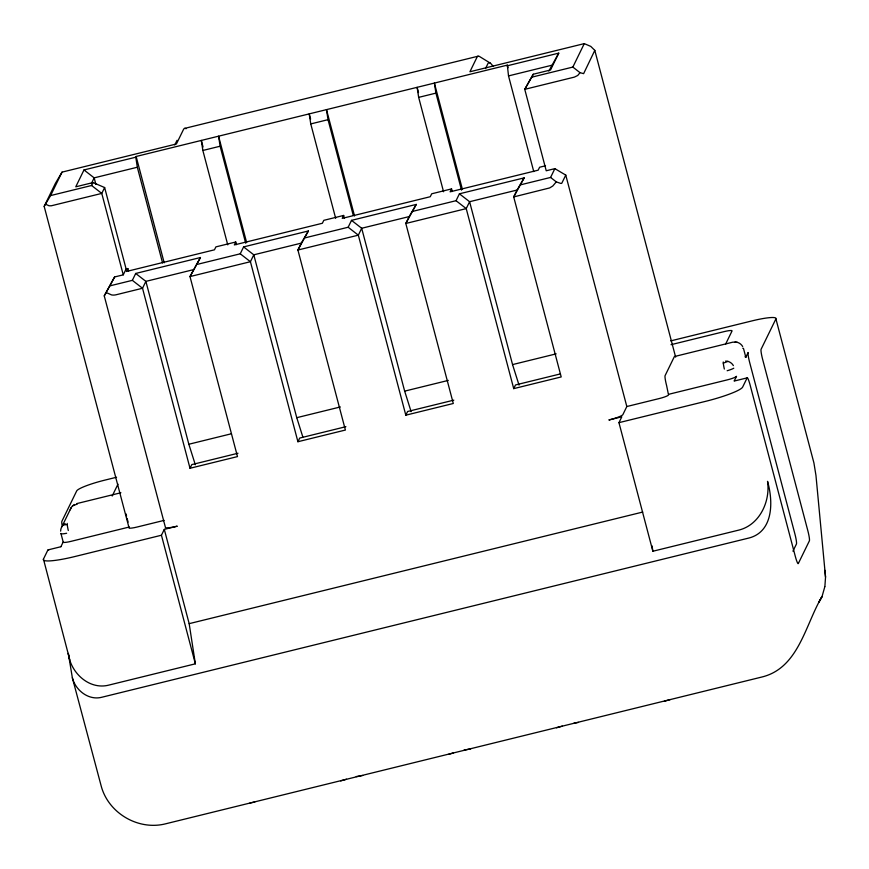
<?xml version="1.0" encoding="UTF-8"?>
<svg xmlns="http://www.w3.org/2000/svg" width="869" height="869" viewBox="0 0 869 869"><rect width="100%" height="100%" fill="white"/><g stroke="black" fill="none" stroke-linecap="round" stroke-linejoin="round"><path stroke-width="1.3" d="M824.877 586.521L825.539 577.092L815.958 475.408L813.916 462.916L775.919 318.88A26.852 3.737 -14.8 0 0 752.163 320.857L670.727 340.887M824.822 586.738L822.031 596.547C805.237 624.572 798.796 668.087 761.798 677.038L165.392 823.866C138.117 830.677 108.234 813.069 101.141 785.837L72.355 677.798L68.325 653.401C70.432 672.563 89.138 690.344 109.038 685.054L195.362 663.818L189.17 623.66L164.306 529.373L177.254 526.179A13.426 1.868 -14.8 0 1 165.371 527.168L104.258 295.884L114.621 276.961L123.257 274.843L126.114 268.977L104.638 187.541L93.026 182.566L75.766 186.813L83.989 169.944L135.781 157.202L136.14 156.474L507.322 65.132L508.017 67.76M164.132 520.379L136.933 527.07A8.951 1.249 -14.8 0 1 129.025 527.733L44.178 206.398L55.442 183.272L62.036 172.127L176.407 143.982L183.424 129.611A89.518 10.558 76.2 0 1 186.042 128.731M44.178 206.398L50.598 195.579L62.036 172.127M91.332 183.663L94.167 177.863L137.324 167.239L135.781 157.202M50.598 195.579L91.593 185.499L93.026 182.566M104.638 187.541L101.771 193.407L123.257 274.843M174.767 144.993L177.048 140.3M104.258 295.884L114.621 276.961M126.114 268.977L127.841 268.554L126.418 271.486L214.458 249.816L215.892 246.883L235.749 242.006L236.433 244.623M132.349 280.35L135.705 273.453L200.446 257.528L189.996 276.581L237.487 456.594L190.007 468.272L142.527 288.258L132.349 280.35L110.33 285.76M69.802 659.897L43.45 559.104L47.914 549.947A8.951 1.054 76.2 0 1 48.577 550.359M61.862 526.733L71.16 507.67M200.446 257.528L189.996 276.581L250.424 261.71L253.791 254.823L301.261 243.135L308.354 230.98L243.613 246.905L240.246 253.802L197.089 264.415M60.928 533.414L63.187 541.995L60.873 546.753A8.951 1.054 76.2 0 1 61.134 546.666L48.186 549.86M235.749 242.006L234.315 244.939L322.366 223.268L323.8 220.335L343.646 215.447L344.341 218.076M112.199 496.014L117.988 484.142M129.025 527.733L129.372 526.994L71.106 541.333A8.951 1.249 -14.8 0 1 63.187 541.995M190.007 468.272L191.799 464.611L237.997 453.238M301.261 243.135L297.904 250.033L345.395 430.046L297.915 441.724L250.424 261.71L240.246 253.802M304.986 237.867L348.154 227.243L351.51 220.357L416.251 204.421L409.169 216.587L361.689 228.265L358.332 235.162L297.904 250.033L308.354 230.98M195.362 663.818L161.438 535.239L164.306 529.373M343.646 215.447L342.223 218.38L430.264 196.72L431.697 193.787L451.554 188.899L452.249 191.517M297.915 441.724L299.707 438.063L345.895 426.69M409.169 216.587L405.812 223.474L453.292 403.488L405.812 415.176L358.332 235.162L348.154 227.243M412.894 211.319L456.051 200.696L459.419 193.809L524.159 177.873L517.077 190.039L469.597 201.717L466.229 208.614L405.812 223.474L416.251 204.421M485.521 68.532L487.813 63.839A80.567 9.494 76.2 0 1 493.081 66.468M533.762 171.606L508.517 75.907L507.322 65.132M451.554 188.899L450.12 191.832L538.172 170.172L539.606 167.239L545.536 165.773M72.355 677.798C75.581 690.42 88.692 700.762 101.955 697.22L749.371 537.911C773.692 531.252 773.236 500.968 767.533 481.35C770.488 501.294 759.745 524.659 739.193 530.003L652.869 551.239L618.956 422.66L621.813 416.794L608.865 419.988A13.426 1.868 -14.8 0 0 622.888 414.6L626.821 406.529L565.762 175.093L554.867 168.64L546.232 170.769L524.757 89.333L533.273 74.234L550.533 69.987L558.756 53.128L506.964 65.87M548.839 71.095L558.756 53.128M531.839 77.167L572.845 67.076L584.283 43.624L590.801 46.415L594.809 50.38L675.637 357.126M405.812 415.176L407.604 411.504L453.803 400.142M517.077 190.039L513.709 196.926L561.2 376.94L513.72 388.628L466.229 208.614L456.051 200.696M565.762 175.093L561.83 183.153A9.744 1.771 30.8 0 1 560.418 183.316L556.29 181.871L552.793 186.009L549.675 187.921L513.709 196.926L524.159 177.873M520.792 184.771L550.577 177.439L554.867 168.64M513.72 388.628L515.513 384.956L560.418 373.909M742.669 346.535A8.951 8.799 26 0 0 737.27 342.321L732.915 342.147L674.648 356.486A8.951 1.054 76.2 0 0 674.387 356.572L665.089 375.636A8.951 1.054 76.2 0 0 666.632 385.673L668.533 394.982A8.951 1.249 -14.8 0 1 659.191 398.567L626.821 406.529M725.669 344.026L732.046 330.97A8.951 1.249 -14.8 0 0 724.127 331.621L671.031 344.689M745.005 356.811A8.951 1.249 -14.8 0 1 745.808 357.257L748.133 352.488A8.951 1.054 76.2 0 0 749.675 362.525L794.907 533.968A8.951 1.054 76.2 0 1 796.449 544.005L792.952 551.185M775.919 318.88L761.081 349.305A8.951 1.054 76.2 0 0 762.624 359.342L807.855 530.785A8.951 1.054 76.2 0 1 809.397 540.822L798.307 563.546A8.951 1.054 76.2 0 1 795.331 556.442L750.11 385A8.951 1.054 76.2 0 0 747.134 377.896L742.658 387.063A35.814 4.975 -14.8 0 1 705.27 401.424L618.956 422.66M533.273 74.234L524.757 89.333L574.387 77.113L577.744 75.462L580.047 72.681L583.62 73.648L594.809 50.38M70.259 509.788A8.951 8.799 26 0 1 72.583 505.867L74.441 504.498M60.645 531.133A8.951 8.799 26 0 1 63.285 524.93L65.142 523.562M72.583 505.867L77.265 504.074L76.863 503.575L120.889 492.745M724.344 369.064A8.951 1.054 76.2 0 1 723.301 363.177L727.972 361.385A8.951 8.799 26 0 1 733.371 365.599M340.702 780.916L346.503 779.232M448.6 754.357L453.249 753.01M556.508 727.809L562.308 726.126M664.416 701.261L670.216 699.578M184.543 128.427L478.048 56.213M584.283 43.624L469.912 71.758L476.918 57.397A89.518 10.547 76.2 0 1 479.536 56.518L490.17 63.057M227.754 244.852L202.857 150.467L220.118 146.22L218.575 136.183L246.622 242.516M335.662 218.304L310.765 123.919L328.026 119.672L326.483 109.635L354.53 215.968M443.559 191.756L418.662 97.371L435.923 93.124L434.381 83.087L462.427 189.42M508.517 75.907L551.674 65.284M193.363 269.683L145.883 281.371L142.527 288.258L116.196 294.743A9.744 7.723 -22.7 0 1 111.514 294.906L106.355 292.581M135.705 273.453L145.883 281.371L188.845 444.244L231.197 433.816M243.613 246.905L253.791 254.823L296.753 417.685L340.376 406.953M351.51 220.357L361.689 228.265L404.661 391.137L448.285 380.405M459.419 193.809L469.597 201.717L512.558 364.589L556.182 353.857M116.565 477.244L104.747 480.155A26.852 3.737 -14.8 0 0 76.7 490.92L61.862 521.346A8.951 1.054 76.2 0 0 62.025 524.898M668.891 394.244L727.157 379.905A8.951 1.249 -14.8 0 0 736.51 376.32L734.186 381.078A8.951 1.054 76.2 0 1 734.446 380.991L747.394 377.809M161.438 535.239L75.114 556.475A35.814 4.975 -14.8 0 1 43.45 559.104M189.17 623.66L642.734 512.058M573.703 723.323L578.504 722.4M470.596 748.948L464.133 750.012M362.699 775.496L356.236 776.56M249.99 802.978L254.791 802.054M63.285 524.93L67.25 524.604A8.951 1.054 76.2 0 0 68.293 530.492M734.968 341.973L737.27 342.321M725.669 361.037L727.972 361.385M45.579 204.182L49.044 205.779L51.282 205.79L101.771 193.407L91.593 185.499M572.845 67.076L580.047 72.681M550.577 177.439L556.29 181.871M83.989 169.944L94.167 177.863L95.894 184.413M512.558 364.589L519.032 385.119M404.661 391.137L411.135 411.678M296.753 417.685L302.825 436.944M188.845 444.244L195.329 464.774M743.549 348.686L745.808 357.257M435.923 93.124L461.515 190.126M418.5 92.581L417.12 87.335L418.662 97.371M328.026 119.672L353.27 215.371M310.602 119.129L309.212 113.882L310.765 123.919M220.118 146.22L245.71 243.233M203.042 147.002L201.315 140.43L202.857 150.467M136.14 156.474L164.187 262.796M137.324 167.239L162.568 262.938M127.841 268.554L128.536 271.171M127.113 518.424L128.08 522.095M652.043 545.884L652.869 551.239M824.887 570.346L825.539 577.092M723.247 361.971L723.301 363.177M67.195 523.399L67.25 524.604M742.745 348.23A8.951 1.249 -14.8 0 1 743.44 348.371M733.773 368.195A8.951 1.249 -14.8 0 1 727.157 370.737M126.559 516.153A8.951 1.054 76.2 0 1 126.081 513.937M66.641 533.262A8.951 1.249 -14.8 0 1 61.036 533.729M822.031 596.547L819.022 601.935L822.031 596.547"/></g></svg>
